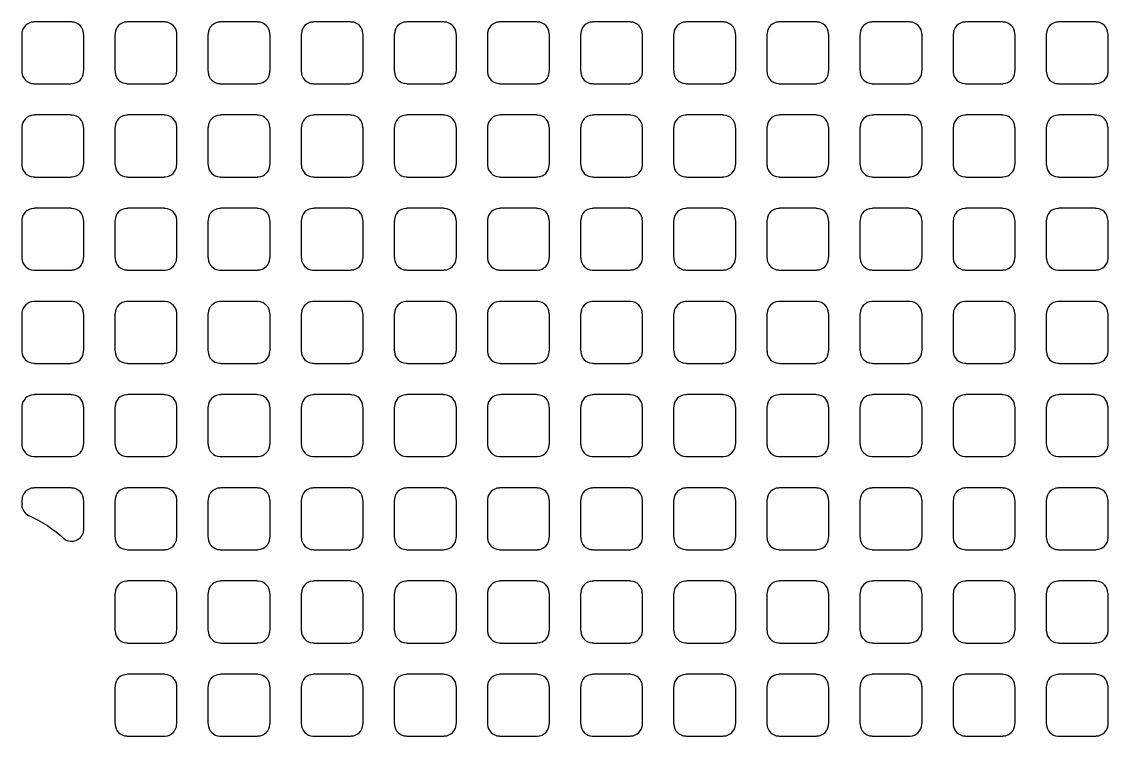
# Model space of a CAD drawing. Extents: x 3811 to 4077, y -444 to -307.
# Drawn here: x 3994.455 to 3996.233, y -385.252 to -384.083 of the extents above; entities that cross this region are included whole.
import ezdxf

# ---------------------------------------------------------------- set-up
doc = ezdxf.new("R2010")
doc.units = 0
doc.layers.add('gbr-dxf', color=7, linetype='Continuous')

msp = doc.modelspace()

# ---------------------------------------------------------------- linework, layer by layer
at = {"layer": 'gbr-dxf', "linetype": 'Continuous'}
for points in [[(3994.4547, -384.1641, -0.089302), (3994.4551, -384.1658, 0.393729), (3994.4739, -384.1847, -0.088868), (3994.4757, -384.185), (3994.5351, -384.185, -0.098843), (3994.537, -384.1846, 0.393729), (3994.5559, -384.1657, -0.095482), (3994.5563, -384.1639), (3994.5563, -384.1047, -0.098843), (3994.5558, -384.1028, 0.393729), (3994.537, -384.0839, -0.09841), (3994.5351, -384.0835), (3994.4759, -384.0835, -0.101214), (3994.474, -384.0839, 0.393729), (3994.4551, -384.1028, -0.092282), (3994.4547, -384.1046)], [(3994.6071, -384.1639, -0.095462), (3994.6075, -384.1658, 0.393729), (3994.6264, -384.1846, -0.092282), (3994.6282, -384.185), (3994.6876, -384.185, -0.089302), (3994.6893, -384.1847, 0.393729), (3994.7082, -384.1658, -0.101678), (3994.7087, -384.1638), (3994.7087, -384.1045, -0.092621), (3994.7083, -384.1027, 0.393729), (3994.6894, -384.0839, -0.095482), (3994.6875, -384.0835), (3994.6283, -384.0835, -0.098843), (3994.6264, -384.0839, 0.393729), (3994.6075, -384.1028, -0.09841), (3994.6071, -384.1047)], [(3994.7595, -384.1639, -0.095462), (3994.7599, -384.1658, 0.393729), (3994.7787, -384.1847, -0.088868), (3994.7805, -384.185), (3994.8399, -384.185, -0.098843), (3994.8418, -384.1846, 0.393729), (3994.8607, -384.1657, -0.088868), (3994.861, -384.164), (3994.861, -384.1046, -0.092621), (3994.8606, -384.1028, 0.393729), (3994.8418, -384.0839, -0.09841), (3994.8399, -384.0835), (3994.7807, -384.0835, -0.101214), (3994.7788, -384.0839, 0.393729), (3994.7599, -384.1028, -0.09841), (3994.7595, -384.1047)], [(3994.9118, -384.1639, -0.098843), (3994.9123, -384.1658, 0.393729), (3994.9311, -384.1847, -0.088868), (3994.9329, -384.185), (3994.9923, -384.185, -0.098843), (3994.9942, -384.1846, 0.393729), (3995.0131, -384.1657, -0.09841), (3995.0135, -384.1638), (3995.0135, -384.1047, -0.101214), (3995.013, -384.1028, 0.393729), (3994.9942, -384.0839, -0.09841), (3994.9923, -384.0835), (3994.9331, -384.0835, -0.101214), (3994.9312, -384.0839, 0.393729), (3994.9123, -384.1028, -0.101678), (3994.9118, -384.1047)], [(3995.0643, -384.1638, -0.098843), (3995.0648, -384.1657, 0.393729), (3995.0836, -384.1846, -0.09841), (3995.0855, -384.185), (3995.1447, -384.185, -0.095462), (3995.1466, -384.1846, 0.393729), (3995.1654, -384.1657, -0.09841), (3995.1659, -384.1638), (3995.1659, -384.1047, -0.101214), (3995.1654, -384.1028, 0.393729), (3995.1465, -384.0839, -0.101678), (3995.1446, -384.0835), (3995.0856, -384.0835, -0.104567), (3995.0835, -384.0839, 0.393729), (3995.0647, -384.1028, -0.088868), (3995.0643, -384.1045)], [(3995.2167, -384.1639, -0.095462), (3995.2171, -384.1658, 0.393729), (3995.236, -384.1846, -0.092282), (3995.2378, -384.185), (3995.2972, -384.185, -0.089302), (3995.2989, -384.1847, 0.393729), (3995.3178, -384.1658, -0.101678), (3995.3183, -384.1638), (3995.3183, -384.1045, -0.092621), (3995.3179, -384.1027, 0.393729), (3995.299, -384.0839, -0.095482), (3995.2971, -384.0835), (3995.2379, -384.0835, -0.098843), (3995.236, -384.0839, 0.393729), (3995.2171, -384.1028, -0.09841), (3995.2167, -384.1047)], [(3995.3691, -384.1639, -0.095462), (3995.3695, -384.1658, 0.393729), (3995.3883, -384.1847, -0.088868), (3995.3901, -384.185), (3995.4495, -384.185, -0.098843), (3995.4514, -384.1846, 0.393729), (3995.4703, -384.1657, -0.088868), (3995.4706, -384.164), (3995.4706, -384.1046, -0.092621), (3995.4702, -384.1028, 0.393729), (3995.4514, -384.0839, -0.09841), (3995.4495, -384.0835), (3995.3903, -384.0835, -0.101214), (3995.3884, -384.0839, 0.393729), (3995.3695, -384.1028, -0.09841), (3995.3691, -384.1047)], [(3995.5214, -384.1637, -0.104567), (3995.5219, -384.1657, 0.393729), (3995.5408, -384.1846, -0.095482), (3995.5426, -384.185), (3995.602, -384.185, -0.092621), (3995.6037, -384.1846, 0.393729), (3995.6226, -384.1658, -0.104195), (3995.6231, -384.1638), (3995.6231, -384.1049, -0.10699), (3995.6226, -384.1028, 0.393729), (3995.6037, -384.0839, -0.104195), (3995.6017, -384.0835), (3995.5427, -384.0835, -0.095462), (3995.5408, -384.0839, 0.393729), (3995.522, -384.1027, -0.107228), (3995.5214, -384.1048)], [(3995.6739, -384.1639, -0.095462), (3995.6743, -384.1657, 0.393729), (3995.6932, -384.1846, -0.095482), (3995.695, -384.185), (3995.7544, -384.185, -0.092621), (3995.7561, -384.1846, 0.393729), (3995.775, -384.1658, -0.101678), (3995.7755, -384.1638), (3995.7755, -384.1048, -0.104567), (3995.775, -384.1028, 0.393729), (3995.7561, -384.0839, -0.104195), (3995.7541, -384.0835), (3995.6951, -384.0835, -0.095462), (3995.6932, -384.0839, 0.393729), (3995.6744, -384.1027, -0.09841), (3995.6739, -384.1046)], [(3995.8263, -384.1639, -0.095462), (3995.8267, -384.1658, 0.393729), (3995.8456, -384.1846, -0.092282), (3995.8474, -384.185), (3995.9068, -384.185, -0.089302), (3995.9085, -384.1847, 0.393729), (3995.9274, -384.1658, -0.101678), (3995.9279, -384.1638), (3995.9279, -384.1045, -0.092621), (3995.9275, -384.1027, 0.393729), (3995.9086, -384.0839, -0.095482), (3995.9067, -384.0835), (3995.8475, -384.0835, -0.098843), (3995.8456, -384.0839, 0.393729), (3995.8267, -384.1028, -0.09841), (3995.8263, -384.1047)], [(3995.9787, -384.1638, -0.101214), (3995.9791, -384.1657, 0.393729), (3995.998, -384.1846, -0.095482), (3995.9998, -384.185), (3996.0592, -384.185, -0.092621), (3996.0609, -384.1846, 0.393729), (3996.0798, -384.1658, -0.095482), (3996.0802, -384.1639), (3996.0802, -384.1047, -0.098843), (3996.0798, -384.1028, 0.393729), (3996.0609, -384.0839, -0.104195), (3996.0589, -384.0835), (3995.9999, -384.0835, -0.095462), (3995.998, -384.0839, 0.393729), (3995.9792, -384.1027, -0.104195), (3995.9787, -384.1047)], [(3996.131, -384.1639, -0.098843), (3996.1315, -384.1658, 0.393729), (3996.1503, -384.1847, -0.088868), (3996.1521, -384.185), (3996.2115, -384.185, -0.098843), (3996.2134, -384.1846, 0.393729), (3996.2323, -384.1657, -0.09841), (3996.2327, -384.1638), (3996.2327, -384.1047, -0.101214), (3996.2322, -384.1028, 0.393729), (3996.2134, -384.0839, -0.09841), (3996.2115, -384.0835), (3996.1523, -384.0835, -0.101214), (3996.1504, -384.0839, 0.393729), (3996.1315, -384.1028, -0.101678), (3996.131, -384.1047)], [(3994.4547, -384.3165, -0.089302), (3994.4551, -384.3182, 0.393729), (3994.4739, -384.3371, -0.09841), (3994.4758, -384.3375), (3994.5349, -384.3375, -0.10699), (3994.537, -384.337, 0.393729), (3994.5559, -384.3181, -0.095482), (3994.5563, -384.3163), (3994.5563, -384.2571, -0.098843), (3994.5558, -384.2552, 0.393729), (3994.537, -384.2363, -0.101678), (3994.535, -384.2358), (3994.476, -384.2358, -0.104567), (3994.474, -384.2363, 0.393729), (3994.4551, -384.2552, -0.092282), (3994.4547, -384.257)], [(3994.6071, -384.3163, -0.095462), (3994.6075, -384.3182, 0.393729), (3994.6264, -384.337, -0.101678), (3994.6283, -384.3375), (3994.6874, -384.3375, -0.098843), (3994.6893, -384.3371, 0.393729), (3994.7082, -384.3182, -0.101678), (3994.7087, -384.3162), (3994.7087, -384.2569, -0.092621), (3994.7083, -384.2551, 0.393729), (3994.6894, -384.2363, -0.09841), (3994.6875, -384.2358), (3994.6283, -384.2358, -0.101214), (3994.6264, -384.2363, 0.393729), (3994.6075, -384.2552, -0.09841), (3994.6071, -384.2571)], [(3994.7595, -384.3163, -0.095462), (3994.7599, -384.3182, 0.393729), (3994.7787, -384.3371, -0.09841), (3994.7806, -384.3375), (3994.8397, -384.3375, -0.10699), (3994.8418, -384.337, 0.393729), (3994.8607, -384.3181, -0.088868), (3994.861, -384.3164), (3994.861, -384.257, -0.092621), (3994.8606, -384.2552, 0.393729), (3994.8418, -384.2363, -0.101678), (3994.8398, -384.2358), (3994.7808, -384.2358, -0.104567), (3994.7788, -384.2363, 0.393729), (3994.7599, -384.2552, -0.09841), (3994.7595, -384.2571)], [(3994.9118, -384.3163, -0.098843), (3994.9123, -384.3182, 0.393729), (3994.9311, -384.3371, -0.09841), (3994.933, -384.3375), (3994.9921, -384.3375, -0.10699), (3994.9942, -384.337, 0.393729), (3995.0131, -384.3181, -0.09841), (3995.0135, -384.3162), (3995.0135, -384.2571, -0.101214), (3995.013, -384.2552, 0.393729), (3994.9942, -384.2363, -0.101678), (3994.9922, -384.2358), (3994.9332, -384.2358, -0.104567), (3994.9312, -384.2363, 0.393729), (3994.9123, -384.2552, -0.101678), (3994.9118, -384.2571)], [(3995.0643, -384.3162, -0.098843), (3995.0648, -384.3181, 0.393729), (3995.0836, -384.337, -0.107228), (3995.0857, -384.3375), (3995.1446, -384.3375, -0.104567), (3995.1466, -384.337, 0.393729), (3995.1654, -384.3181, -0.09841), (3995.1659, -384.3162), (3995.1659, -384.2571, -0.101214), (3995.1654, -384.2552, 0.393729), (3995.1465, -384.2363, -0.104195), (3995.1445, -384.2358), (3995.0856, -384.2358, -0.10699), (3995.0835, -384.2363, 0.393729), (3995.0647, -384.2552, -0.088868), (3995.0643, -384.2569)], [(3995.2167, -384.3163, -0.095462), (3995.2171, -384.3182, 0.393729), (3995.236, -384.337, -0.101678), (3995.2379, -384.3375), (3995.297, -384.3375, -0.098843), (3995.2989, -384.3371, 0.393729), (3995.3178, -384.3182, -0.101678), (3995.3183, -384.3162), (3995.3183, -384.2569, -0.092621), (3995.3179, -384.2551, 0.393729), (3995.299, -384.2363, -0.09841), (3995.2971, -384.2358), (3995.2379, -384.2358, -0.101214), (3995.236, -384.2363, 0.393729), (3995.2171, -384.2552, -0.09841), (3995.2167, -384.2571)], [(3995.3691, -384.3163, -0.095462), (3995.3695, -384.3182, 0.393729), (3995.3883, -384.3371, -0.09841), (3995.3902, -384.3375), (3995.4493, -384.3375, -0.10699), (3995.4514, -384.337, 0.393729), (3995.4703, -384.3181, -0.088868), (3995.4706, -384.3164), (3995.4706, -384.257, -0.092621), (3995.4702, -384.2552, 0.393729), (3995.4514, -384.2363, -0.101678), (3995.4494, -384.2358), (3995.3904, -384.2358, -0.104567), (3995.3884, -384.2363, 0.393729), (3995.3695, -384.2552, -0.09841), (3995.3691, -384.2571)], [(3995.5214, -384.3161, -0.104567), (3995.5219, -384.3181, 0.393729), (3995.5408, -384.337, -0.104195), (3995.5428, -384.3375), (3995.6018, -384.3375, -0.101214), (3995.6037, -384.337, 0.393729), (3995.6226, -384.3182, -0.104195), (3995.6231, -384.3162), (3995.6231, -384.2573, -0.10699), (3995.6226, -384.2552, 0.393729), (3995.6037, -384.2363, -0.107228), (3995.6017, -384.2358), (3995.5427, -384.2358, -0.098843), (3995.5408, -384.2363, 0.393729), (3995.522, -384.2551, -0.107228), (3995.5214, -384.2572)], [(3995.6739, -384.3163, -0.095462), (3995.6743, -384.3181, 0.393729), (3995.6932, -384.337, -0.104195), (3995.6952, -384.3375), (3995.7542, -384.3375, -0.101214), (3995.7561, -384.337, 0.393729), (3995.775, -384.3182, -0.101678), (3995.7755, -384.3162), (3995.7755, -384.2572, -0.104567), (3995.775, -384.2552, 0.393729), (3995.7561, -384.2363, -0.107228), (3995.7541, -384.2358), (3995.6951, -384.2358, -0.098843), (3995.6932, -384.2363, 0.393729), (3995.6744, -384.2551, -0.09841), (3995.6739, -384.257)], [(3995.8263, -384.3163, -0.095462), (3995.8267, -384.3182, 0.393729), (3995.8456, -384.337, -0.101678), (3995.8475, -384.3375), (3995.9066, -384.3375, -0.098843), (3995.9085, -384.3371, 0.393729), (3995.9274, -384.3182, -0.101678), (3995.9279, -384.3162), (3995.9279, -384.2569, -0.092621), (3995.9275, -384.2551, 0.393729), (3995.9086, -384.2363, -0.09841), (3995.9067, -384.2358), (3995.8475, -384.2358, -0.101214), (3995.8456, -384.2363, 0.393729), (3995.8267, -384.2552, -0.09841), (3995.8263, -384.2571)], [(3995.9787, -384.3162, -0.101214), (3995.9791, -384.3181, 0.393729), (3995.998, -384.337, -0.104195), (3996, -384.3375), (3996.059, -384.3375, -0.101214), (3996.0609, -384.337, 0.393729), (3996.0798, -384.3182, -0.095482), (3996.0802, -384.3163), (3996.0802, -384.2571, -0.098843), (3996.0798, -384.2552, 0.393729), (3996.0609, -384.2363, -0.107228), (3996.0589, -384.2358), (3995.9999, -384.2358, -0.098843), (3995.998, -384.2363, 0.393729), (3995.9792, -384.2551, -0.104195), (3995.9787, -384.2571)], [(3996.131, -384.3163, -0.098843), (3996.1315, -384.3182, 0.393729), (3996.1503, -384.3371, -0.09841), (3996.1522, -384.3375), (3996.2113, -384.3375, -0.10699), (3996.2134, -384.337, 0.393729), (3996.2323, -384.3181, -0.09841), (3996.2327, -384.3162), (3996.2327, -384.2571, -0.101214), (3996.2322, -384.2552, 0.393729), (3996.2134, -384.2363, -0.101678), (3996.2114, -384.2358), (3996.1524, -384.2358, -0.104567), (3996.1504, -384.2363, 0.393729), (3996.1315, -384.2552, -0.101678), (3996.131, -384.2571)], [(3994.4547, -384.4689, -0.089302), (3994.4551, -384.4706, 0.393729), (3994.4739, -384.4895, -0.095482), (3994.4758, -384.4899), (3994.535, -384.4899, -0.104567), (3994.537, -384.4894, 0.393729), (3994.5559, -384.4705, -0.095482), (3994.5563, -384.4687), (3994.5563, -384.4095, -0.098843), (3994.5558, -384.4076, 0.393729), (3994.537, -384.3887, -0.092282), (3994.5352, -384.3883), (3994.4758, -384.3883, -0.095462), (3994.474, -384.3887, 0.393729), (3994.4551, -384.4076, -0.092282), (3994.4547, -384.4094)], [(3994.6071, -384.4687, -0.095462), (3994.6075, -384.4706, 0.393729), (3994.6264, -384.4894, -0.09841), (3994.6283, -384.4899), (3994.6875, -384.4899, -0.095462), (3994.6893, -384.4895, 0.393729), (3994.7082, -384.4706, -0.101678), (3994.7087, -384.4686), (3994.7087, -384.4093, -0.092621), (3994.7083, -384.4075, 0.393729), (3994.6894, -384.3887, -0.088868), (3994.6877, -384.3883), (3994.6282, -384.3883, -0.092621), (3994.6264, -384.3887, 0.393729), (3994.6075, -384.4076, -0.09841), (3994.6071, -384.4095)], [(3994.7595, -384.4687, -0.095462), (3994.7599, -384.4706, 0.393729), (3994.7787, -384.4895, -0.095482), (3994.7806, -384.4899), (3994.8398, -384.4899, -0.104567), (3994.8418, -384.4894, 0.393729), (3994.8607, -384.4705, -0.088868), (3994.861, -384.4688), (3994.861, -384.4094, -0.092621), (3994.8606, -384.4076, 0.393729), (3994.8418, -384.3887, -0.092282), (3994.84, -384.3883), (3994.7806, -384.3883, -0.095462), (3994.7788, -384.3887, 0.393729), (3994.7599, -384.4076, -0.09841), (3994.7595, -384.4095)], [(3994.9118, -384.4687, -0.098843), (3994.9123, -384.4706, 0.393729), (3994.9311, -384.4895, -0.095482), (3994.933, -384.4899), (3994.9922, -384.4899, -0.104567), (3994.9942, -384.4894, 0.393729), (3995.0131, -384.4705, -0.09841), (3995.0135, -384.4686), (3995.0135, -384.4095, -0.101214), (3995.013, -384.4076, 0.393729), (3994.9942, -384.3887, -0.092282), (3994.9924, -384.3883), (3994.933, -384.3883, -0.095462), (3994.9312, -384.3887, 0.393729), (3994.9123, -384.4076, -0.101678), (3994.9118, -384.4095)], [(3995.0643, -384.4686, -0.098843), (3995.0648, -384.4705, 0.393729), (3995.0836, -384.4894, -0.104195), (3995.0856, -384.4899), (3995.1446, -384.4899, -0.101214), (3995.1466, -384.4894, 0.393729), (3995.1654, -384.4705, -0.09841), (3995.1659, -384.4686), (3995.1659, -384.4095, -0.101214), (3995.1654, -384.4076, 0.393729), (3995.1465, -384.3887, -0.095482), (3995.1447, -384.3883), (3995.0854, -384.3883, -0.098843), (3995.0835, -384.3887, 0.393729), (3995.0647, -384.4076, -0.088868), (3995.0643, -384.4093)], [(3995.2167, -384.4687, -0.095462), (3995.2171, -384.4706, 0.393729), (3995.236, -384.4894, -0.09841), (3995.2379, -384.4899), (3995.2971, -384.4899, -0.095462), (3995.2989, -384.4895, 0.393729), (3995.3178, -384.4706, -0.101678), (3995.3183, -384.4686), (3995.3183, -384.4093, -0.092621), (3995.3179, -384.4075, 0.393729), (3995.299, -384.3887, -0.088868), (3995.2973, -384.3883), (3995.2378, -384.3883, -0.092621), (3995.236, -384.3887, 0.393729), (3995.2171, -384.4076, -0.09841), (3995.2167, -384.4095)], [(3995.3691, -384.4687, -0.095462), (3995.3695, -384.4706, 0.393729), (3995.3883, -384.4895, -0.095482), (3995.3902, -384.4899), (3995.4494, -384.4899, -0.104567), (3995.4514, -384.4894, 0.393729), (3995.4703, -384.4705, -0.088868), (3995.4706, -384.4688), (3995.4706, -384.4094, -0.092621), (3995.4702, -384.4076, 0.393729), (3995.4514, -384.3887, -0.092282), (3995.4496, -384.3883), (3995.3902, -384.3883, -0.095462), (3995.3884, -384.3887, 0.393729), (3995.3695, -384.4076, -0.09841), (3995.3691, -384.4095)], [(3995.5214, -384.4685, -0.104567), (3995.5219, -384.4705, 0.393729), (3995.5408, -384.4894, -0.101678), (3995.5427, -384.4899), (3995.6018, -384.4899, -0.098843), (3995.6037, -384.4894, 0.393729), (3995.6226, -384.4706, -0.104195), (3995.6231, -384.4686), (3995.6231, -384.4097, -0.10699), (3995.6226, -384.4076, 0.393729), (3995.6037, -384.3887, -0.09841), (3995.6018, -384.3883), (3995.5425, -384.3883, -0.089302), (3995.5408, -384.3887, 0.393729), (3995.522, -384.4075, -0.107228), (3995.5214, -384.4096)], [(3995.6739, -384.4687, -0.095462), (3995.6743, -384.4705, 0.393729), (3995.6932, -384.4894, -0.101678), (3995.6951, -384.4899), (3995.7542, -384.4899, -0.098843), (3995.7561, -384.4894, 0.393729), (3995.775, -384.4706, -0.101678), (3995.7755, -384.4686), (3995.7755, -384.4096, -0.104567), (3995.775, -384.4076, 0.393729), (3995.7561, -384.3887, -0.09841), (3995.7542, -384.3883), (3995.6949, -384.3883, -0.089302), (3995.6932, -384.3887, 0.393729), (3995.6744, -384.4075, -0.09841), (3995.6739, -384.4094)], [(3995.8263, -384.4687, -0.095462), (3995.8267, -384.4706, 0.393729), (3995.8456, -384.4894, -0.09841), (3995.8475, -384.4899), (3995.9067, -384.4899, -0.095462), (3995.9085, -384.4895, 0.393729), (3995.9274, -384.4706, -0.101678), (3995.9279, -384.4686), (3995.9279, -384.4093, -0.092621), (3995.9275, -384.4075, 0.393729), (3995.9086, -384.3887, -0.088868), (3995.9069, -384.3883), (3995.8474, -384.3883, -0.092621), (3995.8456, -384.3887, 0.393729), (3995.8267, -384.4076, -0.09841), (3995.8263, -384.4095)], [(3995.9787, -384.4686, -0.101214), (3995.9791, -384.4705, 0.393729), (3995.998, -384.4894, -0.101678), (3995.9999, -384.4899), (3996.059, -384.4899, -0.098843), (3996.0609, -384.4894, 0.393729), (3996.0798, -384.4706, -0.095482), (3996.0802, -384.4687), (3996.0802, -384.4095, -0.098843), (3996.0798, -384.4076, 0.393729), (3996.0609, -384.3887, -0.09841), (3996.059, -384.3883), (3995.9997, -384.3883, -0.089302), (3995.998, -384.3887, 0.393729), (3995.9792, -384.4075, -0.104195), (3995.9787, -384.4095)], [(3996.131, -384.4687, -0.098843), (3996.1315, -384.4706, 0.393729), (3996.1503, -384.4895, -0.095482), (3996.1522, -384.4899), (3996.2114, -384.4899, -0.104567), (3996.2134, -384.4894, 0.393729), (3996.2323, -384.4705, -0.09841), (3996.2327, -384.4686), (3996.2327, -384.4095, -0.101214), (3996.2322, -384.4076, 0.393729), (3996.2134, -384.3887, -0.092282), (3996.2116, -384.3883), (3996.1522, -384.3883, -0.095462), (3996.1504, -384.3887, 0.393729), (3996.1315, -384.4076, -0.101678), (3996.131, -384.4095)], [(3994.4547, -384.6213, -0.089302), (3994.4551, -384.623, 0.393729), (3994.4739, -384.6419, -0.092282), (3994.4757, -384.6423), (3994.535, -384.6423, -0.101214), (3994.537, -384.6418, 0.393729), (3994.5559, -384.6229, -0.095482), (3994.5563, -384.6211), (3994.5563, -384.5619, -0.098843), (3994.5558, -384.56, 0.393729), (3994.537, -384.5411, -0.095482), (3994.5351, -384.5407), (3994.4759, -384.5407, -0.098843), (3994.474, -384.5411, 0.393729), (3994.4551, -384.56, -0.092282), (3994.4547, -384.5618)], [(3994.6071, -384.6211, -0.095462), (3994.6075, -384.623, 0.393729), (3994.6264, -384.6418, -0.095482), (3994.6282, -384.6423), (3994.6875, -384.6423, -0.092621), (3994.6893, -384.6419, 0.393729), (3994.7082, -384.623, -0.101678), (3994.7087, -384.621), (3994.7087, -384.5617, -0.092621), (3994.7083, -384.5599, 0.393729), (3994.6894, -384.5411, -0.092282), (3994.6876, -384.5407), (3994.6282, -384.5407, -0.095462), (3994.6264, -384.5411, 0.393729), (3994.6075, -384.56, -0.09841), (3994.6071, -384.5619)], [(3994.7595, -384.6211, -0.095462), (3994.7599, -384.623, 0.393729), (3994.7787, -384.6419, -0.092282), (3994.7805, -384.6423), (3994.8398, -384.6423, -0.101214), (3994.8418, -384.6418, 0.393729), (3994.8607, -384.6229, -0.088868), (3994.861, -384.6212), (3994.861, -384.5618, -0.092621), (3994.8606, -384.56, 0.393729), (3994.8418, -384.5411, -0.095482), (3994.8399, -384.5407), (3994.7807, -384.5407, -0.098843), (3994.7788, -384.5411, 0.393729), (3994.7599, -384.56, -0.09841), (3994.7595, -384.5619)], [(3994.9118, -384.6211, -0.098843), (3994.9123, -384.623, 0.393729), (3994.9311, -384.6419, -0.092282), (3994.9329, -384.6423), (3994.9922, -384.6423, -0.101214), (3994.9942, -384.6418, 0.393729), (3995.0131, -384.6229, -0.09841), (3995.0135, -384.621), (3995.0135, -384.5619, -0.101214), (3995.013, -384.56, 0.393729), (3994.9942, -384.5411, -0.095482), (3994.9923, -384.5407), (3994.9331, -384.5407, -0.098843), (3994.9312, -384.5411, 0.393729), (3994.9123, -384.56, -0.101678), (3994.9118, -384.5619)], [(3995.0643, -384.621, -0.098843), (3995.0648, -384.6229, 0.393729), (3995.0836, -384.6418, -0.101678), (3995.0856, -384.6423), (3995.1447, -384.6423, -0.098843), (3995.1466, -384.6418, 0.393729), (3995.1654, -384.6229, -0.09841), (3995.1659, -384.621), (3995.1659, -384.5619, -0.101214), (3995.1654, -384.56, 0.393729), (3995.1465, -384.5411, -0.09841), (3995.1446, -384.5407), (3995.0855, -384.5407, -0.101214), (3995.0835, -384.5411, 0.393729), (3995.0647, -384.56, -0.088868), (3995.0643, -384.5617)], [(3995.2167, -384.6211, -0.095462), (3995.2171, -384.623, 0.393729), (3995.236, -384.6418, -0.095482), (3995.2378, -384.6423), (3995.2971, -384.6423, -0.092621), (3995.2989, -384.6419, 0.393729), (3995.3178, -384.623, -0.101678), (3995.3183, -384.621), (3995.3183, -384.5617, -0.092621), (3995.3179, -384.5599, 0.393729), (3995.299, -384.5411, -0.092282), (3995.2972, -384.5407), (3995.2378, -384.5407, -0.095462), (3995.236, -384.5411, 0.393729), (3995.2171, -384.56, -0.09841), (3995.2167, -384.5619)], [(3995.3691, -384.6211, -0.095462), (3995.3695, -384.623, 0.393729), (3995.3883, -384.6419, -0.092282), (3995.3901, -384.6423), (3995.4494, -384.6423, -0.101214), (3995.4514, -384.6418, 0.393729), (3995.4703, -384.6229, -0.088868), (3995.4706, -384.6212), (3995.4706, -384.5618, -0.092621), (3995.4702, -384.56, 0.393729), (3995.4514, -384.5411, -0.095482), (3995.4495, -384.5407), (3995.3903, -384.5407, -0.098843), (3995.3884, -384.5411, 0.393729), (3995.3695, -384.56, -0.09841), (3995.3691, -384.5619)], [(3995.5214, -384.6209, -0.104567), (3995.5219, -384.6229, 0.393729), (3995.5408, -384.6418, -0.09841), (3995.5427, -384.6423), (3995.6019, -384.6423, -0.095462), (3995.6037, -384.6418, 0.393729), (3995.6226, -384.623, -0.104195), (3995.6231, -384.621), (3995.6231, -384.5621, -0.10699), (3995.6226, -384.56, 0.393729), (3995.6037, -384.5411, -0.101678), (3995.6018, -384.5407), (3995.5426, -384.5407, -0.092621), (3995.5408, -384.5411, 0.393729), (3995.522, -384.5599, -0.107228), (3995.5214, -384.562)], [(3995.6739, -384.6211, -0.095462), (3995.6743, -384.6229, 0.393729), (3995.6932, -384.6418, -0.09841), (3995.6951, -384.6423), (3995.7543, -384.6423, -0.095462), (3995.7561, -384.6418, 0.393729), (3995.775, -384.623, -0.101678), (3995.7755, -384.621), (3995.7755, -384.562, -0.104567), (3995.775, -384.56, 0.393729), (3995.7561, -384.5411, -0.101678), (3995.7542, -384.5407), (3995.695, -384.5407, -0.092621), (3995.6932, -384.5411, 0.393729), (3995.6744, -384.5599, -0.09841), (3995.6739, -384.5618)], [(3995.8263, -384.6211, -0.095462), (3995.8267, -384.623, 0.393729), (3995.8456, -384.6418, -0.095482), (3995.8474, -384.6423), (3995.9067, -384.6423, -0.092621), (3995.9085, -384.6419, 0.393729), (3995.9274, -384.623, -0.101678), (3995.9279, -384.621), (3995.9279, -384.5617, -0.092621), (3995.9275, -384.5599, 0.393729), (3995.9086, -384.5411, -0.092282), (3995.9068, -384.5407), (3995.8474, -384.5407, -0.095462), (3995.8456, -384.5411, 0.393729), (3995.8267, -384.56, -0.09841), (3995.8263, -384.5619)], [(3995.9787, -384.621, -0.101214), (3995.9791, -384.6229, 0.393729), (3995.998, -384.6418, -0.09841), (3995.9999, -384.6423), (3996.0591, -384.6423, -0.095462), (3996.0609, -384.6418, 0.393729), (3996.0798, -384.623, -0.095482), (3996.0802, -384.6211), (3996.0802, -384.5619, -0.098843), (3996.0798, -384.56, 0.393729), (3996.0609, -384.5411, -0.101678), (3996.059, -384.5407), (3995.9998, -384.5407, -0.092621), (3995.998, -384.5411, 0.393729), (3995.9792, -384.5599, -0.104195), (3995.9787, -384.5619)], [(3996.131, -384.6211, -0.098843), (3996.1315, -384.623, 0.393729), (3996.1503, -384.6419, -0.092282), (3996.1521, -384.6423), (3996.2114, -384.6423, -0.101214), (3996.2134, -384.6418, 0.393729), (3996.2323, -384.6229, -0.09841), (3996.2327, -384.621), (3996.2327, -384.5619, -0.101214), (3996.2322, -384.56, 0.393729), (3996.2134, -384.5411, -0.095482), (3996.2115, -384.5407), (3996.1523, -384.5407, -0.098843), (3996.1504, -384.5411, 0.393729), (3996.1315, -384.56, -0.101678), (3996.131, -384.5619)], [(3994.4547, -384.7737, -0.089302), (3994.4551, -384.7754, 0.393729), (3994.4739, -384.7943, -0.088868), (3994.4757, -384.7946), (3994.5351, -384.7946, -0.098843), (3994.537, -384.7942, 0.393729), (3994.5559, -384.7753, -0.095482), (3994.5563, -384.7735), (3994.5563, -384.7143, -0.098843), (3994.5558, -384.7124, 0.393729), (3994.537, -384.6935, -0.09841), (3994.5351, -384.6931), (3994.4759, -384.6931, -0.101214), (3994.474, -384.6935, 0.393729), (3994.4551, -384.7124, -0.092282), (3994.4547, -384.7142)], [(3994.6071, -384.7735, -0.095462), (3994.6075, -384.7754, 0.393729), (3994.6264, -384.7942, -0.092282), (3994.6282, -384.7946), (3994.6876, -384.7946, -0.089302), (3994.6893, -384.7943, 0.393729), (3994.7082, -384.7754, -0.101678), (3994.7087, -384.7734), (3994.7087, -384.7141, -0.092621), (3994.7083, -384.7123, 0.393729), (3994.6894, -384.6935, -0.095482), (3994.6875, -384.6931), (3994.6283, -384.6931, -0.098843), (3994.6264, -384.6935, 0.393729), (3994.6075, -384.7124, -0.09841), (3994.6071, -384.7143)], [(3994.7595, -384.7735, -0.095462), (3994.7599, -384.7754, 0.393729), (3994.7787, -384.7943, -0.088868), (3994.7805, -384.7946), (3994.8399, -384.7946, -0.098843), (3994.8418, -384.7942, 0.393729), (3994.8607, -384.7753, -0.088868), (3994.861, -384.7736), (3994.861, -384.7142, -0.092621), (3994.8606, -384.7124, 0.393729), (3994.8418, -384.6935, -0.09841), (3994.8399, -384.6931), (3994.7807, -384.6931, -0.101214), (3994.7788, -384.6935, 0.393729), (3994.7599, -384.7124, -0.09841), (3994.7595, -384.7143)], [(3994.9118, -384.7735, -0.098843), (3994.9123, -384.7754, 0.393729), (3994.9311, -384.7943, -0.088868), (3994.9329, -384.7946), (3994.9923, -384.7946, -0.098843), (3994.9942, -384.7942, 0.393729), (3995.0131, -384.7753, -0.09841), (3995.0135, -384.7734), (3995.0135, -384.7143, -0.101214), (3995.013, -384.7124, 0.393729), (3994.9942, -384.6935, -0.09841), (3994.9923, -384.6931), (3994.9331, -384.6931, -0.101214), (3994.9312, -384.6935, 0.393729), (3994.9123, -384.7124, -0.101678), (3994.9118, -384.7143)], [(3995.0643, -384.7734, -0.098843), (3995.0648, -384.7753, 0.393729), (3995.0836, -384.7942, -0.09841), (3995.0855, -384.7946), (3995.1447, -384.7946, -0.095462), (3995.1466, -384.7942, 0.393729), (3995.1654, -384.7753, -0.09841), (3995.1659, -384.7734), (3995.1659, -384.7143, -0.101214), (3995.1654, -384.7124, 0.393729), (3995.1465, -384.6935, -0.101678), (3995.1446, -384.6931), (3995.0856, -384.6931, -0.104567), (3995.0835, -384.6935, 0.393729), (3995.0647, -384.7124, -0.088868), (3995.0643, -384.7141)], [(3995.2167, -384.7735, -0.095462), (3995.2171, -384.7754, 0.393729), (3995.236, -384.7942, -0.092282), (3995.2378, -384.7946), (3995.2972, -384.7946, -0.089302), (3995.2989, -384.7943, 0.393729), (3995.3178, -384.7754, -0.101678), (3995.3183, -384.7734), (3995.3183, -384.7141, -0.092621), (3995.3179, -384.7123, 0.393729), (3995.299, -384.6935, -0.095482), (3995.2971, -384.6931), (3995.2379, -384.6931, -0.098843), (3995.236, -384.6935, 0.393729), (3995.2171, -384.7124, -0.09841), (3995.2167, -384.7143)], [(3995.3691, -384.7735, -0.095462), (3995.3695, -384.7754, 0.393729), (3995.3883, -384.7943, -0.088868), (3995.3901, -384.7946), (3995.4495, -384.7946, -0.098843), (3995.4514, -384.7942, 0.393729), (3995.4703, -384.7753, -0.088868), (3995.4706, -384.7736), (3995.4706, -384.7142, -0.092621), (3995.4702, -384.7124, 0.393729), (3995.4514, -384.6935, -0.09841), (3995.4495, -384.6931), (3995.3903, -384.6931, -0.101214), (3995.3884, -384.6935, 0.393729), (3995.3695, -384.7124, -0.09841), (3995.3691, -384.7143)], [(3995.5214, -384.7733, -0.104567), (3995.5219, -384.7753, 0.393729), (3995.5408, -384.7942, -0.095482), (3995.5426, -384.7946), (3995.602, -384.7946, -0.092621), (3995.6037, -384.7942, 0.393729), (3995.6226, -384.7754, -0.104195), (3995.6231, -384.7734), (3995.6231, -384.7145, -0.10699), (3995.6226, -384.7124, 0.393729), (3995.6037, -384.6935, -0.104195), (3995.6017, -384.6931), (3995.5427, -384.6931, -0.095462), (3995.5408, -384.6935, 0.393729), (3995.522, -384.7123, -0.107228), (3995.5214, -384.7144)], [(3995.6739, -384.7735, -0.095462), (3995.6743, -384.7753, 0.393729), (3995.6932, -384.7942, -0.095482), (3995.695, -384.7946), (3995.7544, -384.7946, -0.092621), (3995.7561, -384.7942, 0.393729), (3995.775, -384.7754, -0.101678), (3995.7755, -384.7734), (3995.7755, -384.7144, -0.104567), (3995.775, -384.7124, 0.393729), (3995.7561, -384.6935, -0.104195), (3995.7541, -384.6931), (3995.6951, -384.6931, -0.095462), (3995.6932, -384.6935, 0.393729), (3995.6744, -384.7123, -0.09841), (3995.6739, -384.7142)], [(3995.8263, -384.7735, -0.095462), (3995.8267, -384.7754, 0.393729), (3995.8456, -384.7942, -0.092282), (3995.8474, -384.7946), (3995.9068, -384.7946, -0.089302), (3995.9085, -384.7943, 0.393729), (3995.9274, -384.7754, -0.101678), (3995.9279, -384.7734), (3995.9279, -384.7141, -0.092621), (3995.9275, -384.7123, 0.393729), (3995.9086, -384.6935, -0.095482), (3995.9067, -384.6931), (3995.8475, -384.6931, -0.098843), (3995.8456, -384.6935, 0.393729), (3995.8267, -384.7124, -0.09841), (3995.8263, -384.7143)], [(3995.9787, -384.7734, -0.101214), (3995.9791, -384.7753, 0.393729), (3995.998, -384.7942, -0.095482), (3995.9998, -384.7946), (3996.0592, -384.7946, -0.092621), (3996.0609, -384.7942, 0.393729), (3996.0798, -384.7754, -0.095482), (3996.0802, -384.7735), (3996.0802, -384.7143, -0.098843), (3996.0798, -384.7124, 0.393729), (3996.0609, -384.6935, -0.104195), (3996.0589, -384.6931), (3995.9999, -384.6931, -0.095462), (3995.998, -384.6935, 0.393729), (3995.9792, -384.7123, -0.104195), (3995.9787, -384.7143)], [(3996.131, -384.7735, -0.098843), (3996.1315, -384.7754, 0.393729), (3996.1503, -384.7943, -0.088868), (3996.1521, -384.7946), (3996.2115, -384.7946, -0.098843), (3996.2134, -384.7942, 0.393729), (3996.2323, -384.7753, -0.09841), (3996.2327, -384.7734), (3996.2327, -384.7143, -0.101214), (3996.2322, -384.7124, 0.393729), (3996.2134, -384.6935, -0.09841), (3996.2115, -384.6931), (3996.1523, -384.6931, -0.101214), (3996.1504, -384.6935, 0.393729), (3996.1315, -384.7124, -0.101678), (3996.131, -384.7143)], [(3994.4547, -384.8742, 0.267621), (3994.466, -384.8907), (3994.4661, -384.8908, -0.086355), (3994.5243, -384.9291, 0.581156), (3994.5563, -384.915), (3994.5563, -384.8668, -0.104567), (3994.5558, -384.8648, 0.393729), (3994.5369, -384.8459, -0.107228), (3994.5349, -384.8454), (3994.4759, -384.8454, -0.098843), (3994.474, -384.8459, 0.393729), (3994.4552, -384.8647, -0.09841), (3994.4547, -384.8666)], [(3994.6071, -384.9259, -0.095462), (3994.6075, -384.9278, 0.393729), (3994.6264, -384.9466, -0.101678), (3994.6283, -384.9471), (3994.6874, -384.9471, -0.098843), (3994.6893, -384.9467, 0.393729), (3994.7082, -384.9278, -0.101678), (3994.7087, -384.9258), (3994.7087, -384.8665, -0.092621), (3994.7083, -384.8647, 0.393729), (3994.6894, -384.8459, -0.09841), (3994.6875, -384.8454), (3994.6283, -384.8454, -0.101214), (3994.6264, -384.8459, 0.393729), (3994.6075, -384.8648, -0.09841), (3994.6071, -384.8667)], [(3994.7595, -384.9259, -0.095462), (3994.7599, -384.9278, 0.393729), (3994.7787, -384.9467, -0.09841), (3994.7806, -384.9471), (3994.8397, -384.9471, -0.10699), (3994.8418, -384.9466, 0.393729), (3994.8607, -384.9277, -0.088868), (3994.861, -384.926), (3994.861, -384.8666, -0.092621), (3994.8606, -384.8648, 0.393729), (3994.8418, -384.8459, -0.101678), (3994.8398, -384.8454), (3994.7808, -384.8454, -0.104567), (3994.7788, -384.8459, 0.393729), (3994.7599, -384.8648, -0.09841), (3994.7595, -384.8667)], [(3994.9118, -384.9259, -0.098843), (3994.9123, -384.9278, 0.393729), (3994.9311, -384.9467, -0.09841), (3994.933, -384.9471), (3994.9921, -384.9471, -0.10699), (3994.9942, -384.9466, 0.393729), (3995.0131, -384.9277, -0.09841), (3995.0135, -384.9258), (3995.0135, -384.8667, -0.101214), (3995.013, -384.8648, 0.393729), (3994.9942, -384.8459, -0.101678), (3994.9922, -384.8454), (3994.9332, -384.8454, -0.104567), (3994.9312, -384.8459, 0.393729), (3994.9123, -384.8648, -0.101678), (3994.9118, -384.8667)], [(3995.0643, -384.9258, -0.098843), (3995.0648, -384.9277, 0.393729), (3995.0836, -384.9466, -0.107228), (3995.0857, -384.9471), (3995.1446, -384.9471, -0.104567), (3995.1466, -384.9466, 0.393729), (3995.1654, -384.9277, -0.09841), (3995.1659, -384.9258), (3995.1659, -384.8667, -0.101214), (3995.1654, -384.8648, 0.393729), (3995.1465, -384.8459, -0.104195), (3995.1445, -384.8454), (3995.0856, -384.8454, -0.10699), (3995.0835, -384.8459, 0.393729), (3995.0647, -384.8648, -0.088868), (3995.0643, -384.8665)], [(3995.2167, -384.9259, -0.095462), (3995.2171, -384.9278, 0.393729), (3995.236, -384.9466, -0.101678), (3995.2379, -384.9471), (3995.297, -384.9471, -0.098843), (3995.2989, -384.9467, 0.393729), (3995.3178, -384.9278, -0.101678), (3995.3183, -384.9258), (3995.3183, -384.8665, -0.092621), (3995.3179, -384.8647, 0.393729), (3995.299, -384.8459, -0.09841), (3995.2971, -384.8454), (3995.2379, -384.8454, -0.101214), (3995.236, -384.8459, 0.393729), (3995.2171, -384.8648, -0.09841), (3995.2167, -384.8667)], [(3995.3691, -384.9259, -0.095462), (3995.3695, -384.9278, 0.393729), (3995.3883, -384.9467, -0.09841), (3995.3902, -384.9471), (3995.4493, -384.9471, -0.10699), (3995.4514, -384.9466, 0.393729), (3995.4703, -384.9277, -0.088868), (3995.4706, -384.926), (3995.4706, -384.8666, -0.092621), (3995.4702, -384.8648, 0.393729), (3995.4514, -384.8459, -0.101678), (3995.4494, -384.8454), (3995.3904, -384.8454, -0.104567), (3995.3884, -384.8459, 0.393729), (3995.3695, -384.8648, -0.09841), (3995.3691, -384.8667)], [(3995.5214, -384.9257, -0.104567), (3995.5219, -384.9277, 0.393729), (3995.5408, -384.9466, -0.104195), (3995.5428, -384.9471), (3995.6018, -384.9471, -0.101214), (3995.6037, -384.9466, 0.393729), (3995.6226, -384.9278, -0.104195), (3995.6231, -384.9258), (3995.6231, -384.8669, -0.10699), (3995.6226, -384.8648, 0.393729), (3995.6037, -384.8459, -0.107228), (3995.6017, -384.8454), (3995.5427, -384.8454, -0.098843), (3995.5408, -384.8459, 0.393729), (3995.522, -384.8647, -0.107228), (3995.5214, -384.8668)], [(3995.6739, -384.9259, -0.095462), (3995.6743, -384.9277, 0.393729), (3995.6932, -384.9466, -0.104195), (3995.6952, -384.9471), (3995.7542, -384.9471, -0.101214), (3995.7561, -384.9466, 0.393729), (3995.775, -384.9278, -0.101678), (3995.7755, -384.9258), (3995.7755, -384.8668, -0.104567), (3995.775, -384.8648, 0.393729), (3995.7561, -384.8459, -0.107228), (3995.7541, -384.8454), (3995.6951, -384.8454, -0.098843), (3995.6932, -384.8459, 0.393729), (3995.6744, -384.8647, -0.09841), (3995.6739, -384.8666)], [(3995.8263, -384.9259, -0.095462), (3995.8267, -384.9278, 0.393729), (3995.8456, -384.9466, -0.101678), (3995.8475, -384.9471), (3995.9066, -384.9471, -0.098843), (3995.9085, -384.9467, 0.393729), (3995.9274, -384.9278, -0.101678), (3995.9279, -384.9258), (3995.9279, -384.8665, -0.092621), (3995.9275, -384.8647, 0.393729), (3995.9086, -384.8459, -0.09841), (3995.9067, -384.8454), (3995.8475, -384.8454, -0.101214), (3995.8456, -384.8459, 0.393729), (3995.8267, -384.8648, -0.09841), (3995.8263, -384.8667)], [(3995.9787, -384.9258, -0.101214), (3995.9791, -384.9277, 0.393729), (3995.998, -384.9466, -0.104195), (3996, -384.9471), (3996.059, -384.9471, -0.101214), (3996.0609, -384.9466, 0.393729), (3996.0798, -384.9278, -0.095482), (3996.0802, -384.9259), (3996.0802, -384.8667, -0.098843), (3996.0798, -384.8648, 0.393729), (3996.0609, -384.8459, -0.107228), (3996.0589, -384.8454), (3995.9999, -384.8454, -0.098843), (3995.998, -384.8459, 0.393729), (3995.9792, -384.8647, -0.104195), (3995.9787, -384.8667)], [(3996.131, -384.9259, -0.098843), (3996.1315, -384.9278, 0.393729), (3996.1503, -384.9467, -0.09841), (3996.1522, -384.9471), (3996.2113, -384.9471, -0.10699), (3996.2134, -384.9466, 0.393729), (3996.2323, -384.9277, -0.09841), (3996.2327, -384.9258), (3996.2327, -384.8667, -0.101214), (3996.2322, -384.8648, 0.393729), (3996.2134, -384.8459, -0.101678), (3996.2114, -384.8454), (3996.1524, -384.8454, -0.104567), (3996.1504, -384.8459, 0.393729), (3996.1315, -384.8648, -0.101678), (3996.131, -384.8667)], [(3994.6071, -385.0783, -0.095462), (3994.6075, -385.0802, 0.393729), (3994.6264, -385.099, -0.09841), (3994.6283, -385.0995), (3994.6875, -385.0995, -0.095462), (3994.6893, -385.0991, 0.393729), (3994.7082, -385.0802, -0.101678), (3994.7087, -385.0782), (3994.7087, -385.0189, -0.092621), (3994.7083, -385.0171, 0.393729), (3994.6894, -384.9983, -0.088868), (3994.6877, -384.9979), (3994.6282, -384.9979, -0.092621), (3994.6264, -384.9983, 0.393729), (3994.6075, -385.0172, -0.09841), (3994.6071, -385.0191)], [(3994.7595, -385.0783, -0.095462), (3994.7599, -385.0802, 0.393729), (3994.7787, -385.0991, -0.095482), (3994.7806, -385.0995), (3994.8398, -385.0995, -0.104567), (3994.8418, -385.099, 0.393729), (3994.8607, -385.0801, -0.088868), (3994.861, -385.0784), (3994.861, -385.019, -0.092621), (3994.8606, -385.0172, 0.393729), (3994.8418, -384.9983, -0.092282), (3994.84, -384.9979), (3994.7806, -384.9979, -0.095462), (3994.7788, -384.9983, 0.393729), (3994.7599, -385.0172, -0.09841), (3994.7595, -385.0191)], [(3994.9118, -385.0783, -0.098843), (3994.9123, -385.0802, 0.393729), (3994.9311, -385.0991, -0.095482), (3994.933, -385.0995), (3994.9922, -385.0995, -0.104567), (3994.9942, -385.099, 0.393729), (3995.0131, -385.0801, -0.09841), (3995.0135, -385.0782), (3995.0135, -385.0191, -0.101214), (3995.013, -385.0172, 0.393729), (3994.9942, -384.9983, -0.092282), (3994.9924, -384.9979), (3994.933, -384.9979, -0.095462), (3994.9312, -384.9983, 0.393729), (3994.9123, -385.0172, -0.101678), (3994.9118, -385.0191)], [(3995.0643, -385.0782, -0.098843), (3995.0648, -385.0801, 0.393729), (3995.0836, -385.099, -0.104195), (3995.0856, -385.0995), (3995.1446, -385.0995, -0.101214), (3995.1466, -385.099, 0.393729), (3995.1654, -385.0801, -0.09841), (3995.1659, -385.0782), (3995.1659, -385.0191, -0.101214), (3995.1654, -385.0172, 0.393729), (3995.1465, -384.9983, -0.095482), (3995.1447, -384.9979), (3995.0854, -384.9979, -0.098843), (3995.0835, -384.9983, 0.393729), (3995.0647, -385.0172, -0.088868), (3995.0643, -385.0189)], [(3995.2167, -385.0783, -0.095462), (3995.2171, -385.0802, 0.393729), (3995.236, -385.099, -0.09841), (3995.2379, -385.0995), (3995.2971, -385.0995, -0.095462), (3995.2989, -385.0991, 0.393729), (3995.3178, -385.0802, -0.101678), (3995.3183, -385.0782), (3995.3183, -385.0189, -0.092621), (3995.3179, -385.0171, 0.393729), (3995.299, -384.9983, -0.088868), (3995.2973, -384.9979), (3995.2378, -384.9979, -0.092621), (3995.236, -384.9983, 0.393729), (3995.2171, -385.0172, -0.09841), (3995.2167, -385.0191)], [(3995.3691, -385.0783, -0.095462), (3995.3695, -385.0802, 0.393729), (3995.3883, -385.0991, -0.095482), (3995.3902, -385.0995), (3995.4494, -385.0995, -0.104567), (3995.4514, -385.099, 0.393729), (3995.4703, -385.0801, -0.088868), (3995.4706, -385.0784), (3995.4706, -385.019, -0.092621), (3995.4702, -385.0172, 0.393729), (3995.4514, -384.9983, -0.092282), (3995.4496, -384.9979), (3995.3902, -384.9979, -0.095462), (3995.3884, -384.9983, 0.393729), (3995.3695, -385.0172, -0.09841), (3995.3691, -385.0191)], [(3995.5214, -385.0781, -0.104567), (3995.5219, -385.0801, 0.393729), (3995.5408, -385.099, -0.101678), (3995.5427, -385.0995), (3995.6018, -385.0995, -0.098843), (3995.6037, -385.099, 0.393729), (3995.6226, -385.0802, -0.104195), (3995.6231, -385.0782), (3995.6231, -385.0193, -0.10699), (3995.6226, -385.0172, 0.393729), (3995.6037, -384.9983, -0.09841), (3995.6018, -384.9979), (3995.5425, -384.9979, -0.089302), (3995.5408, -384.9983, 0.393729), (3995.522, -385.0171, -0.107228), (3995.5214, -385.0192)], [(3995.6739, -385.0783, -0.095462), (3995.6743, -385.0801, 0.393729), (3995.6932, -385.099, -0.101678), (3995.6951, -385.0995), (3995.7542, -385.0995, -0.098843), (3995.7561, -385.099, 0.393729), (3995.775, -385.0802, -0.101678), (3995.7755, -385.0782), (3995.7755, -385.0192, -0.104567), (3995.775, -385.0172, 0.393729), (3995.7561, -384.9983, -0.09841), (3995.7542, -384.9979), (3995.6949, -384.9979, -0.089302), (3995.6932, -384.9983, 0.393729), (3995.6744, -385.0171, -0.09841), (3995.6739, -385.019)], [(3995.8263, -385.0783, -0.095462), (3995.8267, -385.0802, 0.393729), (3995.8456, -385.099, -0.09841), (3995.8475, -385.0995), (3995.9067, -385.0995, -0.095462), (3995.9085, -385.0991, 0.393729), (3995.9274, -385.0802, -0.101678), (3995.9279, -385.0782), (3995.9279, -385.0189, -0.092621), (3995.9275, -385.0171, 0.393729), (3995.9086, -384.9983, -0.088868), (3995.9069, -384.9979), (3995.8474, -384.9979, -0.092621), (3995.8456, -384.9983, 0.393729), (3995.8267, -385.0172, -0.09841), (3995.8263, -385.0191)], [(3995.9787, -385.0782, -0.101214), (3995.9791, -385.0801, 0.393729), (3995.998, -385.099, -0.101678), (3995.9999, -385.0995), (3996.059, -385.0995, -0.098843), (3996.0609, -385.099, 0.393729), (3996.0798, -385.0802, -0.095482), (3996.0802, -385.0783), (3996.0802, -385.0191, -0.098843), (3996.0798, -385.0172, 0.393729), (3996.0609, -384.9983, -0.09841), (3996.059, -384.9979), (3995.9997, -384.9979, -0.089302), (3995.998, -384.9983, 0.393729), (3995.9792, -385.0171, -0.104195), (3995.9787, -385.0191)], [(3996.131, -385.0783, -0.098843), (3996.1315, -385.0802, 0.393729), (3996.1503, -385.0991, -0.095482), (3996.1522, -385.0995), (3996.2114, -385.0995, -0.104567), (3996.2134, -385.099, 0.393729), (3996.2323, -385.0801, -0.09841), (3996.2327, -385.0782), (3996.2327, -385.0191, -0.101214), (3996.2322, -385.0172, 0.393729), (3996.2134, -384.9983, -0.092282), (3996.2116, -384.9979), (3996.1522, -384.9979, -0.095462), (3996.1504, -384.9983, 0.393729), (3996.1315, -385.0172, -0.101678), (3996.131, -385.0191)], [(3994.6071, -385.2307, -0.095462), (3994.6075, -385.2326, 0.393729), (3994.6264, -385.2514, -0.095482), (3994.6282, -385.2519), (3994.6875, -385.2519, -0.092621), (3994.6893, -385.2515, 0.393729), (3994.7082, -385.2326, -0.101678), (3994.7087, -385.2306), (3994.7087, -385.1713, -0.092621), (3994.7083, -385.1695, 0.393729), (3994.6894, -385.1507, -0.092282), (3994.6876, -385.1503), (3994.6282, -385.1503, -0.095462), (3994.6264, -385.1507, 0.393729), (3994.6075, -385.1696, -0.09841), (3994.6071, -385.1715)], [(3994.7595, -385.2307, -0.095462), (3994.7599, -385.2326, 0.393729), (3994.7787, -385.2515, -0.092282), (3994.7805, -385.2519), (3994.8398, -385.2519, -0.101214), (3994.8418, -385.2514, 0.393729), (3994.8607, -385.2325, -0.088868), (3994.861, -385.2308), (3994.861, -385.1714, -0.092621), (3994.8606, -385.1696, 0.393729), (3994.8418, -385.1507, -0.095482), (3994.8399, -385.1503), (3994.7807, -385.1503, -0.098843), (3994.7788, -385.1507, 0.393729), (3994.7599, -385.1696, -0.09841), (3994.7595, -385.1715)], [(3994.9118, -385.2307, -0.098843), (3994.9123, -385.2326, 0.393729), (3994.9311, -385.2515, -0.092282), (3994.9329, -385.2519), (3994.9922, -385.2519, -0.101214), (3994.9942, -385.2514, 0.393729), (3995.0131, -385.2325, -0.09841), (3995.0135, -385.2306), (3995.0135, -385.1715, -0.101214), (3995.013, -385.1696, 0.393729), (3994.9942, -385.1507, -0.095482), (3994.9923, -385.1503), (3994.9331, -385.1503, -0.098843), (3994.9312, -385.1507, 0.393729), (3994.9123, -385.1696, -0.101678), (3994.9118, -385.1715)], [(3995.0643, -385.2306, -0.098843), (3995.0648, -385.2325, 0.393729), (3995.0836, -385.2514, -0.101678), (3995.0856, -385.2519), (3995.1447, -385.2519, -0.098843), (3995.1466, -385.2514, 0.393729), (3995.1654, -385.2325, -0.09841), (3995.1659, -385.2306), (3995.1659, -385.1715, -0.101214), (3995.1654, -385.1696, 0.393729), (3995.1465, -385.1507, -0.09841), (3995.1446, -385.1503), (3995.0855, -385.1503, -0.101214), (3995.0835, -385.1507, 0.393729), (3995.0647, -385.1696, -0.088868), (3995.0643, -385.1713)], [(3995.2167, -385.2307, -0.095462), (3995.2171, -385.2326, 0.393729), (3995.236, -385.2514, -0.095482), (3995.2378, -385.2519), (3995.2971, -385.2519, -0.092621), (3995.2989, -385.2515, 0.393729), (3995.3178, -385.2326, -0.101678), (3995.3183, -385.2306), (3995.3183, -385.1713, -0.092621), (3995.3179, -385.1695, 0.393729), (3995.299, -385.1507, -0.092282), (3995.2972, -385.1503), (3995.2378, -385.1503, -0.095462), (3995.236, -385.1507, 0.393729), (3995.2171, -385.1696, -0.09841), (3995.2167, -385.1715)], [(3995.3691, -385.2307, -0.095462), (3995.3695, -385.2326, 0.393729), (3995.3883, -385.2515, -0.092282), (3995.3901, -385.2519), (3995.4494, -385.2519, -0.101214), (3995.4514, -385.2514, 0.393729), (3995.4703, -385.2325, -0.088868), (3995.4706, -385.2308), (3995.4706, -385.1714, -0.092621), (3995.4702, -385.1696, 0.393729), (3995.4514, -385.1507, -0.095482), (3995.4495, -385.1503), (3995.3903, -385.1503, -0.098843), (3995.3884, -385.1507, 0.393729), (3995.3695, -385.1696, -0.09841), (3995.3691, -385.1715)], [(3995.5214, -385.2305, -0.104567), (3995.5219, -385.2325, 0.393729), (3995.5408, -385.2514, -0.09841), (3995.5427, -385.2519), (3995.6019, -385.2519, -0.095462), (3995.6037, -385.2514, 0.393729), (3995.6226, -385.2326, -0.104195), (3995.6231, -385.2306), (3995.6231, -385.1717, -0.10699), (3995.6226, -385.1696, 0.393729), (3995.6037, -385.1507, -0.101678), (3995.6018, -385.1503), (3995.5426, -385.1503, -0.092621), (3995.5408, -385.1507, 0.393729), (3995.522, -385.1695, -0.107228), (3995.5214, -385.1716)], [(3995.6739, -385.2307, -0.095462), (3995.6743, -385.2325, 0.393729), (3995.6932, -385.2514, -0.09841), (3995.6951, -385.2519), (3995.7543, -385.2519, -0.095462), (3995.7561, -385.2514, 0.393729), (3995.775, -385.2326, -0.101678), (3995.7755, -385.2306), (3995.7755, -385.1716, -0.104567), (3995.775, -385.1696, 0.393729), (3995.7561, -385.1507, -0.101678), (3995.7542, -385.1503), (3995.695, -385.1503, -0.092621), (3995.6932, -385.1507, 0.393729), (3995.6744, -385.1695, -0.09841), (3995.6739, -385.1714)], [(3995.8263, -385.2307, -0.095462), (3995.8267, -385.2326, 0.393729), (3995.8456, -385.2514, -0.095482), (3995.8474, -385.2519), (3995.9067, -385.2519, -0.092621), (3995.9085, -385.2515, 0.393729), (3995.9274, -385.2326, -0.101678), (3995.9279, -385.2306), (3995.9279, -385.1713, -0.092621), (3995.9275, -385.1695, 0.393729), (3995.9086, -385.1507, -0.092282), (3995.9068, -385.1503), (3995.8474, -385.1503, -0.095462), (3995.8456, -385.1507, 0.393729), (3995.8267, -385.1696, -0.09841), (3995.8263, -385.1715)], [(3995.9787, -385.2306, -0.101214), (3995.9791, -385.2325, 0.393729), (3995.998, -385.2514, -0.09841), (3995.9999, -385.2519), (3996.0591, -385.2519, -0.095462), (3996.0609, -385.2514, 0.393729), (3996.0798, -385.2326, -0.095482), (3996.0802, -385.2307), (3996.0802, -385.1715, -0.098843), (3996.0798, -385.1696, 0.393729), (3996.0609, -385.1507, -0.101678), (3996.059, -385.1503), (3995.9998, -385.1503, -0.092621), (3995.998, -385.1507, 0.393729), (3995.9792, -385.1695, -0.104195), (3995.9787, -385.1715)], [(3996.131, -385.2307, -0.098843), (3996.1315, -385.2326, 0.393729), (3996.1503, -385.2515, -0.092282), (3996.1521, -385.2519), (3996.2114, -385.2519, -0.101214), (3996.2134, -385.2514, 0.393729), (3996.2323, -385.2325, -0.09841), (3996.2327, -385.2306), (3996.2327, -385.1715, -0.101214), (3996.2322, -385.1696, 0.393729), (3996.2134, -385.1507, -0.095482), (3996.2115, -385.1503), (3996.1523, -385.1503, -0.098843), (3996.1504, -385.1507, 0.393729), (3996.1315, -385.1696, -0.101678), (3996.131, -385.1715)]]:
    msp.add_lwpolyline(points, format="xyb", close=True, dxfattribs=at)

doc.saveas('drawing.dxf')
